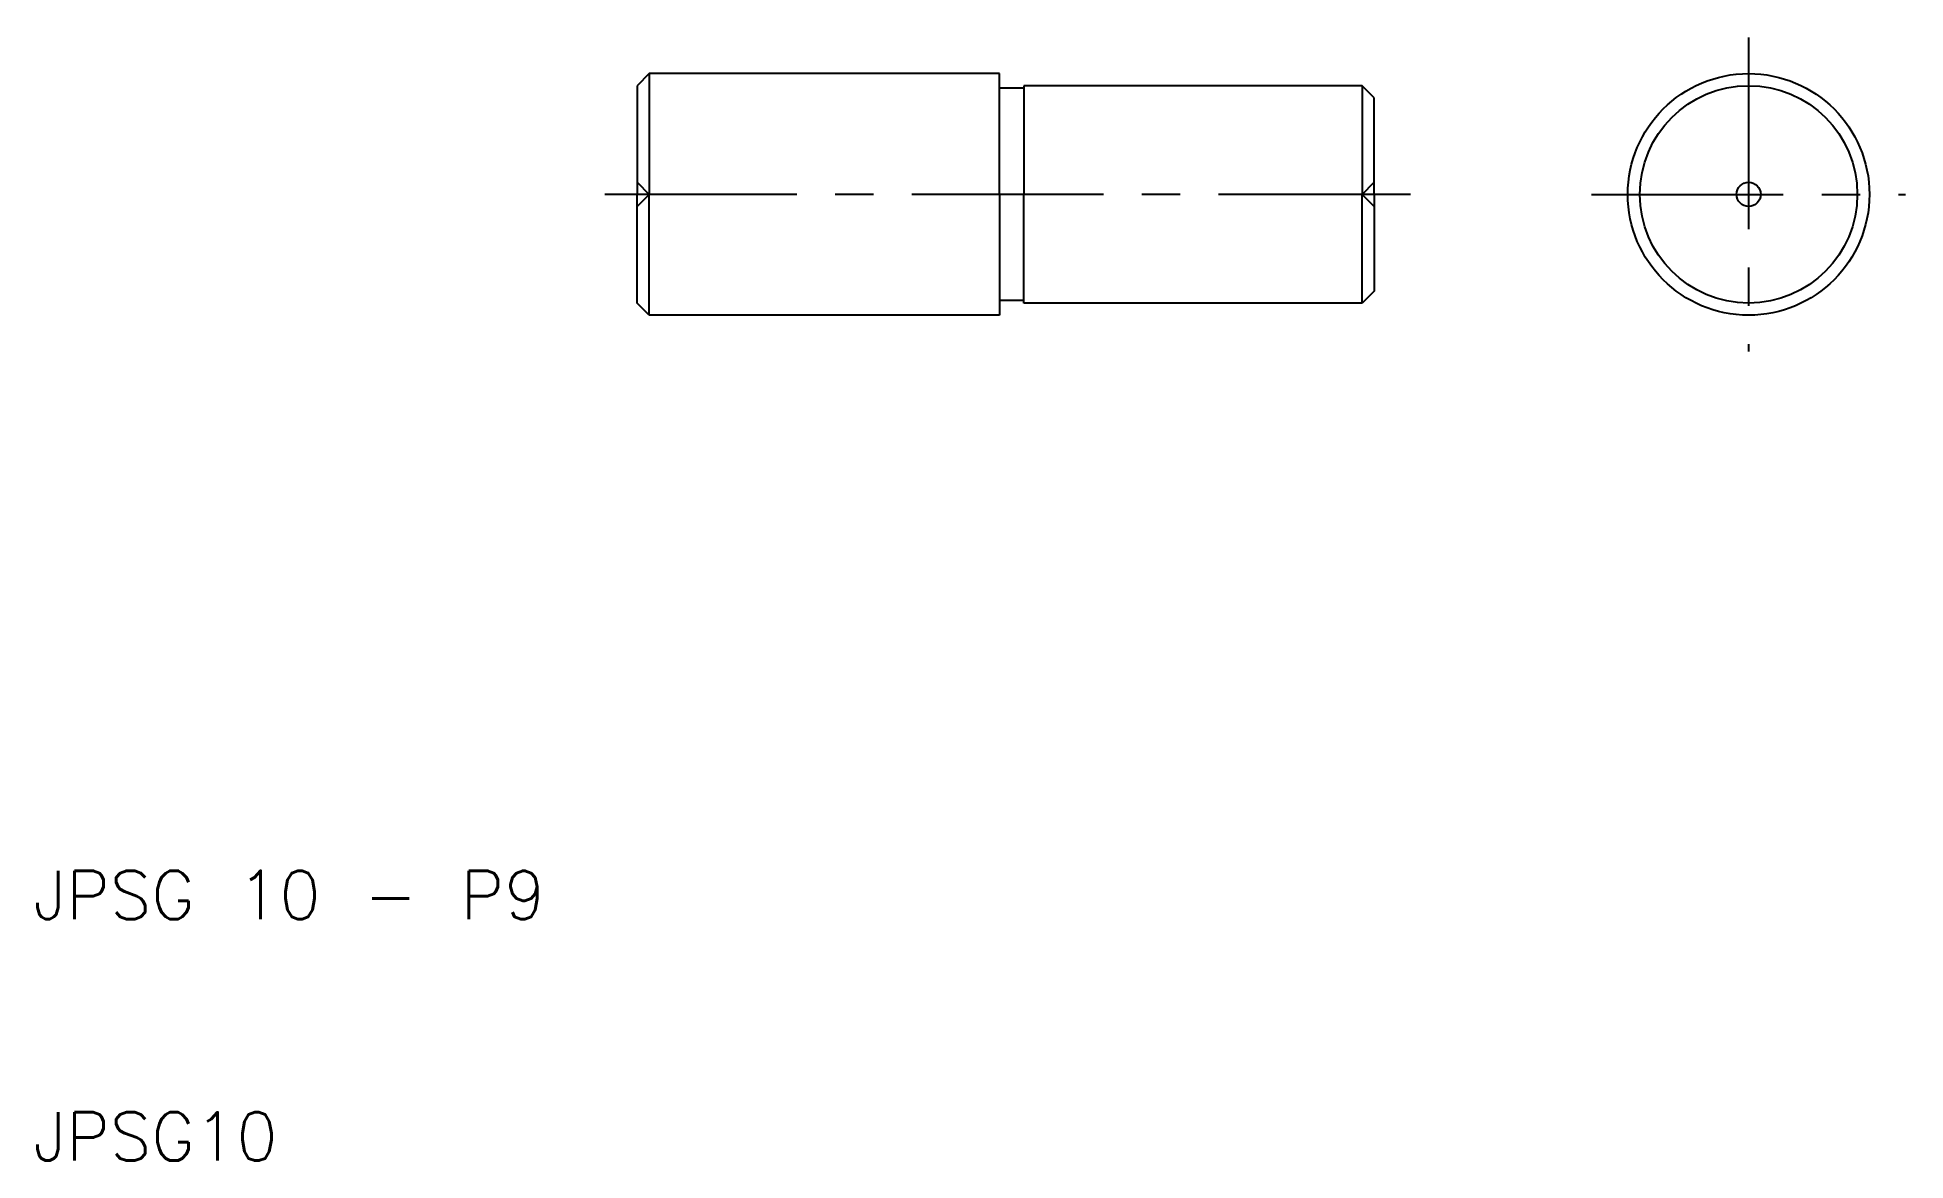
# Model space of a CAD drawing. Extents: x 10.2 to 87.5, y 10 to 56.5.
import ezdxf

# ---------------------------------------------------------------- set-up
doc = ezdxf.new("R2010")
doc.units = 0
doc.header["$LTSCALE"] = 0.25
doc.linetypes.add('CENTER', pattern=[50.8, 31.75, -6.35, 6.35, -6.35])
doc.linetypes.add('DASHED', pattern=[19.05, 12.7, -6.35])
doc.layers.get('0').update_dxf_attribs({"linetype": 'CONTINUOUS'})
doc.layers.add('CENTER', color=1, linetype='CENTER')
doc.styles.get("Standard").update_dxf_attribs({"font": 'txt.shx', "bigfont": 'extfont.shx'})

msp = doc.modelspace()

# ---------------------------------------------------------------- linework, layer by layer
for p, q in [((35.5, 55), (35, 54.5)), ((50, 55), (35.5, 55)), ((35.5, 55), (35.5, 50)), ((50, 54.4), (50, 55)), ((35, 54.5), (35, 50)), ((51, 54.4), (50, 54.4)), ((50, 50), (50, 54.4)), ((65, 54.5), (51, 54.5)), ((51, 54.5), (51, 54.4)), ((51, 54.4), (51, 50)), ((65.5, 54), (65, 54.5)), ((65, 54.5), (65, 50)), ((65.5, 50), (65.5, 54)), ((35, 45.5), (35, 50)), ((35.5, 45), (35.5, 50)), ((50, 50), (50, 45.6)), ((51, 45.6), (51, 50)), ((65, 45.5), (65, 50)), ((65.5, 50), (65.5, 46)), ((65.5, 46), (65, 45.5)), ((35.5, 45), (35, 45.5)), ((50, 45), (35.5, 45)), ((51, 45.6), (50, 45.6)), ((50, 45.6), (50, 45)), ((51, 45.5), (51, 45.6)), ((65, 45.5), (51, 45.5))]:
    msp.add_line(p, q)
at = {"color": 3, "linetype": 'DASHED'}
for p, q in [((35, 50.5), (35.5, 50)), ((65, 50), (65.5, 50.5)), ((35, 49.5), (35.5, 50)), ((65, 50), (65.5, 49.5))]:
    msp.add_line(p, q, dxfattribs=at)
for radius in [5, 4.5, 0.5]:
    msp.add_circle((81, 50), radius)
at = {"layer": 'CENTER', "color": 1, "linetype": 'CENTER'}
for p, q in [((81, 56.5), (81, 43.5)), ((67, 50), (33.5, 50)), ((74.5, 50), (87.5, 50))]:
    msp.add_line(p, q, dxfattribs=at)

# ---------------------------------------------------------------- texts
for s, p in [('JPSG 10 - P9', (10, 20)), ('JPSG10', (10, 10))]:
    msp.add_text(s, height=2).set_placement(p)

doc.saveas('drawing.dxf')
